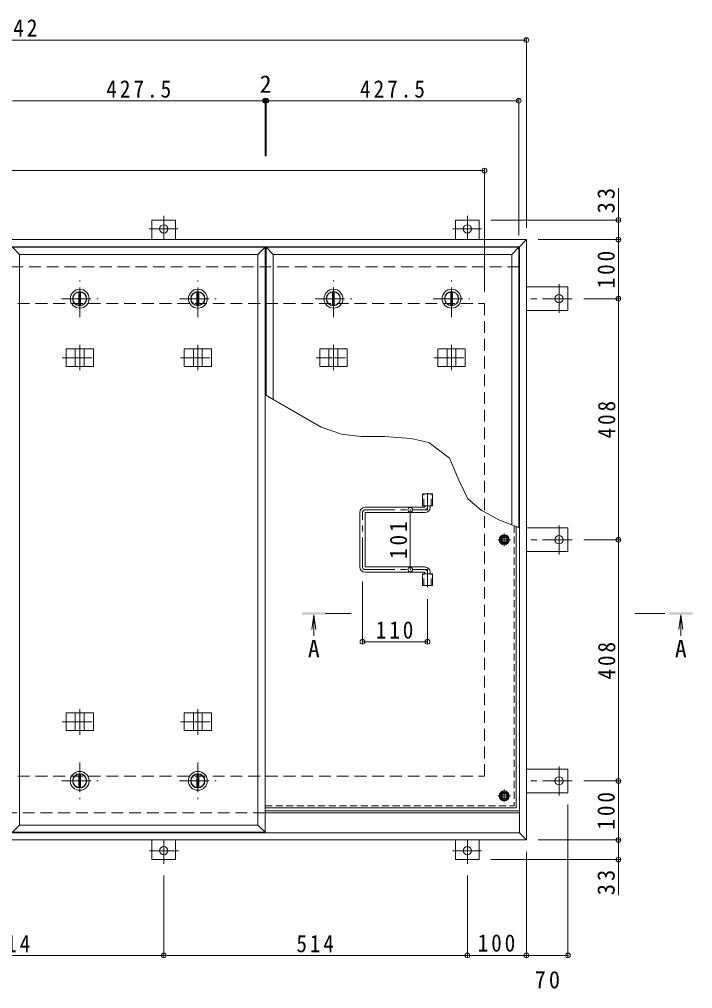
# Model space of a CAD drawing. Units: millimetres at full size, sheet at 1:10. Extents: x -2636 to 2766, y -1962 to 1857.
# Drawn here: x -1449 to -309, y -279 to 1362 of the extents above; entities that cross this region are included whole.
import ezdxf
from ezdxf.enums import TextEntityAlignment as Align

# ---------------------------------------------------------------- set-up
doc = ezdxf.new("R2010")
doc.units = ezdxf.units.MM
doc.header["$LTSCALE"] = 10
doc.header["$PDMODE"] = 32
doc.header["$PDSIZE"] = 8
for name, pattern in [('CHAIN1', [8, 5, -1, 1, -1]), ('DASHED1', [1.8, 1.2, -0.6]), ('DASHED2', [3, 2, -1])]:
    doc.linetypes.add(name, pattern=pattern)
for name, color, linetype, lineweight in [('0-1_躯体', 2, 'DASHED2', 9), ('0-2_仕上', 4, 'Continuous', 9), ('0-3_建具', 4, 'Continuous', 9), ('0-5_寸法', 7, 'Continuous', 9), ('0-6_ハッチ', 6, 'Continuous', 9), ('0-7', 5, 'Continuous', 5), ('0-A', 3, 'CHAIN1', 9), ('0-B', 2, 'Continuous', 9), ('0-C', 2, 'Continuous', 9), ('0-E', 3, 'Continuous', 9), ('0-F', 7, 'Continuous', 9)]:
    doc.layers.add(name, color=color, linetype=linetype, lineweight=lineweight)
doc.styles.add('ＭＳ ゴシック', font='')
doc.styles.get('ＭＳ ゴシック').set_extended_font_data('MS Gothic')

msp = doc.modelspace()

# ---------------------------------------------------------------- linework, layer by layer
at = {"layer": '0-1_躯体'}
for p, q in [((-602.35, 942.92), (-2320.35, 942.92)), ((-2261.35, 880.92), (-661.35, 880.92)), ((-661.35, 80.92), (-661.35, 880.92)), ((-2261.35, 80.92), (-661.35, 80.92)), ((-1032.85, 18.92), (-2320.35, 18.92))]:
    msp.add_line(p, q, dxfattribs=at)
at = {"layer": '0-1_躯体', "linetype": 'Continuous'}
msp.add_line((-602.35, 18.92), (-1032.85, 18.92), dxfattribs=at)
at = {"layer": '0-2_仕上'}
for p, q in [((-1032.85, -14.08), (-1032.85, 975.92)), ((-1030.85, 725.05), (-1030.85, 975.92)), ((-603.35, 501.69), (-603.35, 975.92)), ((-1448.35, -2.08), (-1448.35, 963.92)), ((-1044.85, -2.08), (-1044.85, 963.92)), ((-1018.85, 718.12), (-1018.85, 963.92)), ((-615.35, 506.34), (-615.35, 963.92)), ((-950.24, 354.04), (-953.5, 329.26)), ((-950.24, 354.04), (-950.24, 318.44)), ((-950.24, 354.04), (-946.98, 329.26)), ((-329.04, 354.04), (-332.31, 329.26)), ((-329.04, 354.04), (-325.78, 329.26)), ((-329.04, 354.04), (-329.04, 318.44))]:
    msp.add_line(p, q, dxfattribs=at)
at = {"layer": '0-2_仕上', "color": 3}
for p, q in [((-766.5, 538.42), (-766.5, 558.42)), ((-766.5, 558.42), (-749.2, 558.42)), ((-749.2, 538.42), (-749.2, 558.42)), ((-766.5, 538.42), (-749.2, 538.42)), ((-766.5, 403.42), (-766.5, 423.42)), ((-766.5, 423.42), (-749.2, 423.42)), ((-749.2, 403.42), (-749.2, 423.42)), ((-766.5, 403.42), (-749.2, 403.42))]:
    msp.add_line(p, q, dxfattribs=at)
at = {"layer": '0-2_仕上', "color": 3, "linetype": 'DASHED1'}
for p, q in [((-764.2, 538.42), (-764.2, 558.42)), ((-751.5, 538.42), (-751.5, 558.42)), ((-764.2, 403.42), (-764.2, 423.42)), ((-751.5, 403.42), (-751.5, 423.42))]:
    msp.add_line(p, q, dxfattribs=at)
at = {"layer": '0-2_仕上', "linetype": 'CHAIN1'}
for p, q in [((-887.24, 356.04), (-930.24, 356.04)), ((-406.04, 356.04), (-349.04, 356.04))]:
    msp.add_line(p, q, dxfattribs=at)
at = {"layer": '0-2_仕上'}
for points in [[(-1448.35, 963.92), (-1460.35, 975.92), (-1032.85, 975.92)], [(-1448.35, 963.92), (-1044.85, 963.92), (-1032.85, 975.92)], [(-1018.85, 963.92), (-1030.85, 975.92), (-603.35, 975.92)], [(-1018.85, 963.92), (-615.35, 963.92), (-603.35, 975.92)], [(-1448.35, -2.08), (-1460.35, -14.08), (-1032.85, -14.08)], [(-1448.35, -2.08), (-1044.85, -2.08), (-1032.85, -14.08)]]:
    msp.add_lwpolyline(points, dxfattribs=at)
for points in [[(-970.24, 354.04), (-970.24, 358.04), (-930.24, 354.04), (-930.24, 358.04)], [(-349.04, 354.04), (-349.04, 358.04), (-309.04, 354.04), (-309.04, 358.04)]]:
    msp.add_solid(points, dxfattribs=at)
at = {"layer": '0-3_建具', "color": 2}
for p, q in [((-590.35, 988.92), (-2332.35, 988.92)), ((-590.35, 988.92), (-602.35, 976.92)), ((-590.35, -27.08), (-590.35, 988.92)), ((-602.35, 976.92), (-2320.35, 976.92)), ((-602.35, -15.08), (-602.35, 976.92)), ((-602.35, 18.92), (-1032.85, 18.92)), ((-602.35, -15.08), (-2320.35, -15.08)), ((-590.35, -27.08), (-602.35, -15.08)), ((-590.35, -27.08), (-2332.35, -27.08))]:
    msp.add_line(p, q, dxfattribs=at)
at = {"layer": '0-3_建具'}
for p, q in [((-1369.69, 803.92), (-1323.51, 803.92)), ((-1369.69, 803.92), (-1369.69, 773.92)), ((-1354.1, 803.92), (-1354.1, 773.92)), ((-1339.1, 803.92), (-1339.1, 773.92)), ((-1323.51, 803.92), (-1323.51, 773.92)), ((-1169.69, 803.92), (-1123.51, 803.92)), ((-1169.69, 803.92), (-1169.69, 773.92)), ((-1154.1, 803.92), (-1154.1, 773.92)), ((-1139.1, 803.92), (-1139.1, 773.92)), ((-1123.51, 803.92), (-1123.51, 773.92)), ((-940.19, 803.92), (-894.01, 803.92)), ((-940.19, 803.92), (-940.19, 773.92)), ((-924.6, 803.92), (-924.6, 773.92)), ((-909.6, 803.92), (-909.6, 773.92)), ((-894.01, 803.92), (-894.01, 773.92)), ((-740.19, 803.92), (-694.01, 803.92)), ((-740.19, 803.92), (-740.19, 773.92)), ((-724.6, 803.92), (-724.6, 773.92)), ((-709.6, 803.92), (-709.6, 773.92)), ((-694.01, 803.92), (-694.01, 773.92)), ((-1369.69, 773.92), (-1323.51, 773.92)), ((-1169.69, 773.92), (-1123.51, 773.92)), ((-940.19, 773.92), (-894.01, 773.92)), ((-740.19, 773.92), (-694.01, 773.92)), ((-1369.69, 187.92), (-1323.51, 187.92)), ((-1369.69, 157.92), (-1369.69, 187.92)), ((-1354.1, 157.92), (-1354.1, 187.92)), ((-1339.1, 157.92), (-1339.1, 187.92)), ((-1323.51, 157.92), (-1323.51, 187.92)), ((-1169.69, 187.92), (-1123.51, 187.92)), ((-1169.69, 157.92), (-1169.69, 187.92)), ((-1154.1, 157.92), (-1154.1, 187.92)), ((-1139.1, 157.92), (-1139.1, 187.92)), ((-1123.51, 157.92), (-1123.51, 187.92)), ((-1369.69, 157.92), (-1323.51, 157.92)), ((-1169.69, 157.92), (-1123.51, 157.92))]:
    msp.add_line(p, q, dxfattribs=at)
at = {"layer": '0-3_建具', "linetype": 'CHAIN1'}
for p, q in [((-1346.6, 811.04), (-1346.6, 767.8)), ((-1146.6, 811.04), (-1146.6, 767.8)), ((-917.1, 811.04), (-917.1, 767.8)), ((-717.1, 811.04), (-717.1, 767.8)), ((-1376.01, 788.92), (-1317.19, 788.92)), ((-1176.01, 788.92), (-1117.19, 788.92)), ((-946.51, 788.92), (-887.69, 788.92)), ((-746.51, 788.92), (-687.69, 788.92)), ((-1346.6, 150.81), (-1346.6, 194.04)), ((-1146.6, 150.81), (-1146.6, 194.04)), ((-1376.01, 172.92), (-1317.19, 172.92)), ((-1176.01, 172.92), (-1117.19, 172.92))]:
    msp.add_line(p, q, dxfattribs=at)
at = {"layer": '0-5_寸法'}
for p, q in [((-434.58, 1022.12), (-434.58, 1075.88)), ((-937.71, 671.28), (-1032.85, 726.2)), ((-434.58, -60.28), (-434.58, -120.62))]:
    msp.add_line(p, q, dxfattribs=at)
for points in [[(-705.05, 581.79), (-720.86, 619.25), (-755.83, 645.47), (-785.79, 652.13), (-829.91, 655.46), (-870.29, 655.88), (-903.58, 659.62), (-937.71, 671.28)], [(-667.12, 531.1), (-689.69, 550.34), (-705.05, 581.79)], [(-602.35, 501.31), (-636.89, 514.68), (-667.12, 531.1)]]:
    msp.add_lwpolyline(points, dxfattribs=at)
at = {"layer": '0-6_ハッチ', "linetype": 'CHAIN1'}
for p, q in [((-757.85, 559.8), (-757.85, 531.42)), ((-867.85, 434.93), (-867.85, 526.91)), ((-863.34, 531.42), (-757.85, 531.42)), ((-863.34, 430.42), (-757.85, 430.42)), ((-757.85, 400.54), (-757.85, 430.42))]:
    msp.add_line(p, q, dxfattribs=at)
at = {"layer": '0-6_ハッチ'}
for p, q in [((-872.35, 434.92), (-872.35, 526.92)), ((-763.35, 535.92), (-863.35, 535.92)), ((-863.35, 435.92), (-863.35, 525.92)), ((-862.35, 526.92), (-762.35, 526.92)), ((-762.35, 536.92), (-762.35, 538.42)), ((-753.35, 535.92), (-753.35, 538.42)), ((-862.35, 434.92), (-762.35, 434.92)), ((-763.35, 425.92), (-863.35, 425.92)), ((-762.35, 424.92), (-762.35, 423.42)), ((-753.35, 425.92), (-753.35, 423.42)), ((-1032.85, 21.92), (-602.35, 21.92)), ((-1032.85, 18.92), (-602.35, 18.92))]:
    msp.add_line(p, q, dxfattribs=at)
for centre, radius, start, end in [((-863.35, 526.92), 9, 90, 180), ((-862.35, 525.92), 1, 90, 180), ((-763.35, 536.92), 1, 270, 0), ((-762.35, 535.92), 9, 270, 0), ((-863.35, 434.92), 9, 180, 270), ((-862.35, 435.92), 1, 180, 270), ((-762.35, 425.92), 9, 0, 90), ((-763.35, 424.92), 1, 0, 90)]:
    msp.add_arc(centre, radius, start, end, dxfattribs=at)
at = {"layer": '0-6_ハッチ', "linetype": 'CHAIN1'}
for centre, radius, start, end in [((-863.34, 526.91), 4.51, 90, 180), ((-762.35, 535.92), 4.5, 270.29569, 0), ((-863.34, 434.93), 4.51, 180, 270), ((-762.35, 425.92), 4.5, 0, 89.70431)]:
    msp.add_arc(centre, radius, start, end, dxfattribs=at)
at = {"layer": '0-7'}
for centre, radius in [((-627.85, 480.92), 5), ((-627.85, 480.92), 4.19), ((-627.85, 47.42), 5), ((-627.85, 47.42), 4.19)]:
    msp.add_circle(centre, radius, dxfattribs=at)
at = {"layer": '0-A', "linetype": 'DASHED1'}
for p in [(-611.05, 504.68), (-1032.85, 30.62)]:
    msp.add_line(p, (-611.05, 30.62), dxfattribs=at)
at = {"layer": '0-A', "linetype": 'Continuous'}
for q in [(-607.85, 503.44), (-1032.85, 27.42)]:
    msp.add_line((-607.85, 27.42), q, dxfattribs=at)
at = {"layer": '0-A'}
for p, q in [((-617.17, 480.92), (-638.53, 480.92)), ((-627.85, 470.24), (-627.85, 491.6)), ((-627.85, 36.74), (-627.85, 58.1)), ((-617.17, 47.42), (-638.53, 47.42))]:
    msp.add_line(p, q, dxfattribs=at)
at = {"layer": '0-B'}
for p, q in [((-635.35, 480.92), (-631.6, 487.42)), ((-631.6, 487.42), (-624.1, 487.42)), ((-620.35, 480.92), (-624.1, 487.42)), ((-620.35, 480.92), (-624.1, 474.42)), ((-635.35, 47.42), (-631.6, 53.92)), ((-631.6, 53.92), (-624.1, 53.92)), ((-620.35, 47.42), (-624.1, 53.92)), ((-620.35, 47.42), (-624.1, 40.92))]:
    msp.add_line(p, q, dxfattribs=at)
for points in [[(-635.35, 480.92), (-631.6, 474.42), (-624.1, 474.42)], [(-635.35, 47.42), (-631.6, 40.92), (-624.1, 40.92)]]:
    msp.add_lwpolyline(points, dxfattribs=at)
for centre, radius in [((-627.85, 480.92), 8.5), ((-627.85, 480.92), 6.5), ((-627.85, 47.42), 8.5), ((-627.85, 47.42), 6.5)]:
    msp.add_circle(centre, radius, dxfattribs=at)
at = {"layer": '0-C', "linetype": 'CHAIN1'}
for p, q in [((-1346.6, 857.92), (-1346.6, 919.92)), ((-1146.6, 857.92), (-1146.6, 919.92)), ((-917.1, 857.92), (-917.1, 919.92)), ((-717.1, 857.92), (-717.1, 919.92)), ((-1377.6, 888.92), (-1315.6, 888.92)), ((-1177.6, 888.92), (-1115.6, 888.92)), ((-948.1, 888.92), (-886.1, 888.92)), ((-748.1, 888.92), (-686.1, 888.92)), ((-1346.6, 103.92), (-1346.6, 41.92)), ((-1146.6, 103.92), (-1146.6, 41.92)), ((-1377.6, 72.92), (-1315.6, 72.92)), ((-1177.6, 72.92), (-1115.6, 72.92))]:
    msp.add_line(p, q, dxfattribs=at)
at = {"layer": '0-C'}
for p, q in [((-1348.1, 900.33), (-1348.1, 877.52)), ((-1345.1, 900.33), (-1345.1, 877.52)), ((-1148.1, 900.33), (-1148.1, 877.52)), ((-1145.1, 900.33), (-1145.1, 877.52)), ((-918.6, 900.33), (-918.6, 877.52)), ((-915.6, 900.33), (-915.6, 877.52)), ((-718.6, 900.33), (-718.6, 877.52)), ((-715.6, 900.33), (-715.6, 877.52)), ((-1348.1, 61.52), (-1348.1, 84.33)), ((-1345.1, 61.52), (-1345.1, 84.33)), ((-1148.1, 61.52), (-1148.1, 84.33)), ((-1145.1, 61.52), (-1145.1, 84.33))]:
    msp.add_line(p, q, dxfattribs=at)
for centre, radius in [((-1346.6, 888.92), 16), ((-1146.6, 888.92), 16), ((-917.1, 888.92), 16), ((-717.1, 888.92), 16), ((-1346.6, 888.92), 12), ((-1346.6, 888.92), 11.5), ((-1146.6, 888.92), 12), ((-1146.6, 888.92), 11.5), ((-917.1, 888.92), 12), ((-917.1, 888.92), 11.5), ((-717.1, 888.92), 12), ((-717.1, 888.92), 11.5), ((-1346.6, 72.92), 16), ((-1346.6, 72.92), 12), ((-1346.6, 72.92), 11.5), ((-1146.6, 72.92), 16), ((-1146.6, 72.92), 12), ((-1146.6, 72.92), 11.5)]:
    msp.add_circle(centre, radius, dxfattribs=at)
at = {"layer": '0-E'}
for p, q in [((-1224.35, 988.92), (-1224.35, 1022.12)), ((-1224.35, 1022.12), (-1184.35, 1022.12)), ((-1184.35, 988.92), (-1184.35, 1022.12)), ((-710.35, 1022.12), (-670.35, 1022.12)), ((-710.35, 988.92), (-710.35, 1022.12)), ((-670.35, 988.92), (-670.35, 1022.12)), ((-590.35, 908.92), (-520.15, 908.92)), ((-520.15, 908.92), (-520.15, 868.92)), ((-590.35, 868.92), (-520.15, 868.92)), ((-590.35, 500.92), (-520.15, 500.92)), ((-520.15, 460.92), (-520.15, 500.92)), ((-590.35, 460.92), (-520.15, 460.92)), ((-590.35, 92.92), (-520.15, 92.92)), ((-520.15, 52.92), (-520.15, 92.92)), ((-590.35, 52.92), (-520.15, 52.92)), ((-1224.35, -27.08), (-1224.35, -60.28)), ((-1184.35, -27.08), (-1184.35, -60.28)), ((-710.35, -27.08), (-710.35, -60.28)), ((-670.35, -27.08), (-670.35, -60.28)), ((-1184.35, -60.28), (-1224.35, -60.28)), ((-710.35, -60.28), (-670.35, -60.28))]:
    msp.add_line(p, q, dxfattribs=at)
at = {"layer": '0-E', "linetype": 'CHAIN1'}
for p, q in [((-1204.35, 1029.28), (-1204.35, 989.12)), ((-690.35, 1029.28), (-690.35, 989.12)), ((-1229.19, 1007.12), (-1180.3, 1007.12)), ((-715.19, 1007.12), (-666.3, 1007.12)), ((-535.15, 913.76), (-535.15, 864.88)), ((-512.99, 888.92), (-590.35, 888.92)), ((-535.15, 456.08), (-535.15, 504.97)), ((-512.99, 480.92), (-590.35, 480.92)), ((-535.15, 48.08), (-535.15, 96.97)), ((-512.99, 72.92), (-590.35, 72.92)), ((-1204.35, -67.43), (-1204.35, -27.28)), ((-690.35, -67.43), (-690.35, -27.28)), ((-1179.51, -45.28), (-1228.39, -45.28)), ((-715.19, -45.28), (-666.3, -45.28))]:
    msp.add_line(p, q, dxfattribs=at)
at = {"layer": '0-E'}
for centre in [(-1204.35, 1007.12), (-690.35, 1007.12), (-535.15, 888.92), (-535.15, 480.92), (-535.15, 72.92), (-1204.35, -45.28), (-690.35, -45.28)]:
    msp.add_circle(centre, 7, dxfattribs=at)
at = {"layer": '0-F'}
for p, q in [((-590.35, 1329.64), (-590.35, 1008.92)), ((-2332.35, 1326.64), (-590.35, 1326.64)), ((-1460.35, 1223.84), (-1032.85, 1223.84)), ((-1032.85, 1226.84), (-1032.85, 1130.26)), ((-1032.85, 1223.84), (-1030.85, 1223.84)), ((-1030.85, 1226.84), (-1030.85, 1130.26)), ((-1030.85, 1223.84), (-603.35, 1223.84)), ((-603.35, 1226.84), (-603.35, 995.92)), ((-2261.35, 1105.64), (-661.35, 1105.64)), ((-661.35, 1108.64), (-661.35, 900.92)), ((-431.58, 1022.12), (-650.35, 1022.12)), ((-434.58, 988.92), (-434.58, 1022.12)), ((-431.58, 988.92), (-570.35, 988.92)), ((-434.58, 988.92), (-434.58, 888.92)), ((-431.58, 888.92), (-492.99, 888.92)), ((-434.58, 480.92), (-434.58, 888.92)), ((-787.12, 430.42), (-787.12, 531.42)), ((-431.58, 480.92), (-492.99, 480.92)), ((-434.58, 72.92), (-434.58, 480.92)), ((-867.85, 305.27), (-867.85, 410.42)), ((-757.85, 305.27), (-757.85, 380.54)), ((-757.85, 308.27), (-867.85, 308.27)), ((-431.58, 72.92), (-492.99, 72.92)), ((-434.58, 72.92), (-434.58, -27.08)), ((-520.15, -225.53), (-520.15, 32.92)), ((-431.58, -27.08), (-570.35, -27.08)), ((-434.58, -27.08), (-434.58, -60.28)), ((-590.35, -225.53), (-590.35, -47.08)), ((-431.58, -60.28), (-650.35, -60.28)), ((-1204.35, -225.53), (-1204.35, -87.43)), ((-690.35, -225.53), (-690.35, -87.43)), ((-1718.35, -222.53), (-1204.35, -222.53)), ((-1204.35, -222.53), (-690.35, -222.53)), ((-690.35, -222.53), (-590.35, -222.53)), ((-590.35, -222.53), (-520.15, -222.53))]:
    msp.add_line(p, q, dxfattribs=at)
for p in [(-590.35, 1326.64), (-1032.85, 1223.84), (-1030.85, 1223.84), (-603.35, 1223.84), (-661.35, 1105.64), (-434.58, 1022.12), (-434.58, 988.92), (-434.58, 888.92), (-787.12, 531.42), (-434.58, 480.92), (-787.12, 430.42), (-867.85, 308.27), (-757.85, 308.27), (-434.58, 72.92), (-434.58, -27.08), (-434.58, -60.28), (-1204.35, -222.53), (-690.35, -222.53), (-590.35, -222.53), (-520.15, -222.53)]:
    msp.add_point(p, dxfattribs=at)

# ---------------------------------------------------------------- texts
at = {"layer": '0-5_寸法', "color": 2, "style": 'ＭＳ ゴシック'}
for p in [(-960.24, 273.34), (-339.04, 273.34)]:
    msp.add_text('A', height=29.33, dxfattribs=at).set_placement(p, align=Align.BOTTOM_LEFT)
at = {"layer": '0-F', "color": 2, "style": 'ＭＳ ゴシック'}
msp.add_text('2', height=29.33, dxfattribs=at).set_placement((-1041.85, 1228.84), align=Align.BOTTOM_LEFT)
at = {"layer": '0-F', "color": 2, "char_height": 29.33, "attachment_point": 7, "style": 'ＭＳ ゴシック'}
for s, insert in [('\\T1.28;\\W0.9;1742', (-1505.1, 1332.64)), ('\\T1.28;\\W0.9;427.5', (-1301.6, 1228.84)), ('\\T1.28;\\W0.9;427.5', (-872.1, 1228.84)), ('\\T1.27;\\W0.9;110', (-845.35, 313.27)), ('\\T1.27;\\W0.9;514', (-1493.85, -217.53)), ('\\T1.27;\\W0.9;514', (-979.85, -217.53)), ('\\T1.27;\\W0.9;100', (-672.85, -216.53)), ('\\T1.27;\\W0.95;70', (-576.5, -278.71))]:
    msp.add_mtext(s, dxfattribs=dict(at, insert=insert))
at = {"layer": '0-F', "color": 2, "char_height": 29.33, "attachment_point": 7, "rotation": 90, "style": 'ＭＳ ゴシック'}
for s, insert in [('\\T1.27;\\W0.95;33', (-440.58, 1033.38)), ('\\T1.27;\\W0.9;100', (-440.58, 906.42)), ('\\T1.27;\\W0.9;408', (-439.58, 652.42)), ('\\T1.27;\\W0.9;101', (-792.12, 448.42)), ('\\T1.27;\\W0.9;408', (-439.58, 244.42)), ('\\T1.27;\\W0.9;100', (-440.58, -9.58)), ('\\T1.27;\\W0.95;33', (-440.58, -120.62))]:
    msp.add_mtext(s, dxfattribs=dict(at, insert=insert))

doc.saveas('drawing.dxf')
